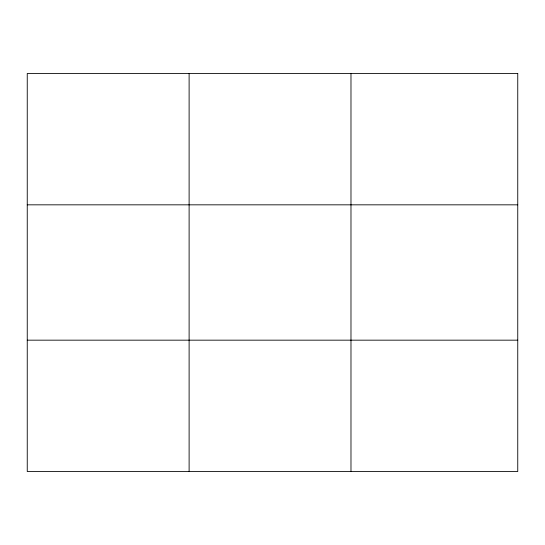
<?xml version="1.0" encoding="UTF-8"?>
<svg xmlns="http://www.w3.org/2000/svg" width="545" height="545" viewBox="0 0 545 545"><rect width="100%" height="100%" fill="white"/><g stroke="black" fill="none" stroke-linecap="round" stroke-linejoin="round"><path stroke-width="0.82" d="M189.115 73.48L189.115 471.52M350.98 73.48L350.98 471.52M27.25 204.831L517.75 204.831M27.25 340.169L517.75 340.169M517.75 73.48L517.75 471.52L27.25 471.52L27.25 73.48L517.75 73.48"/></g></svg>
